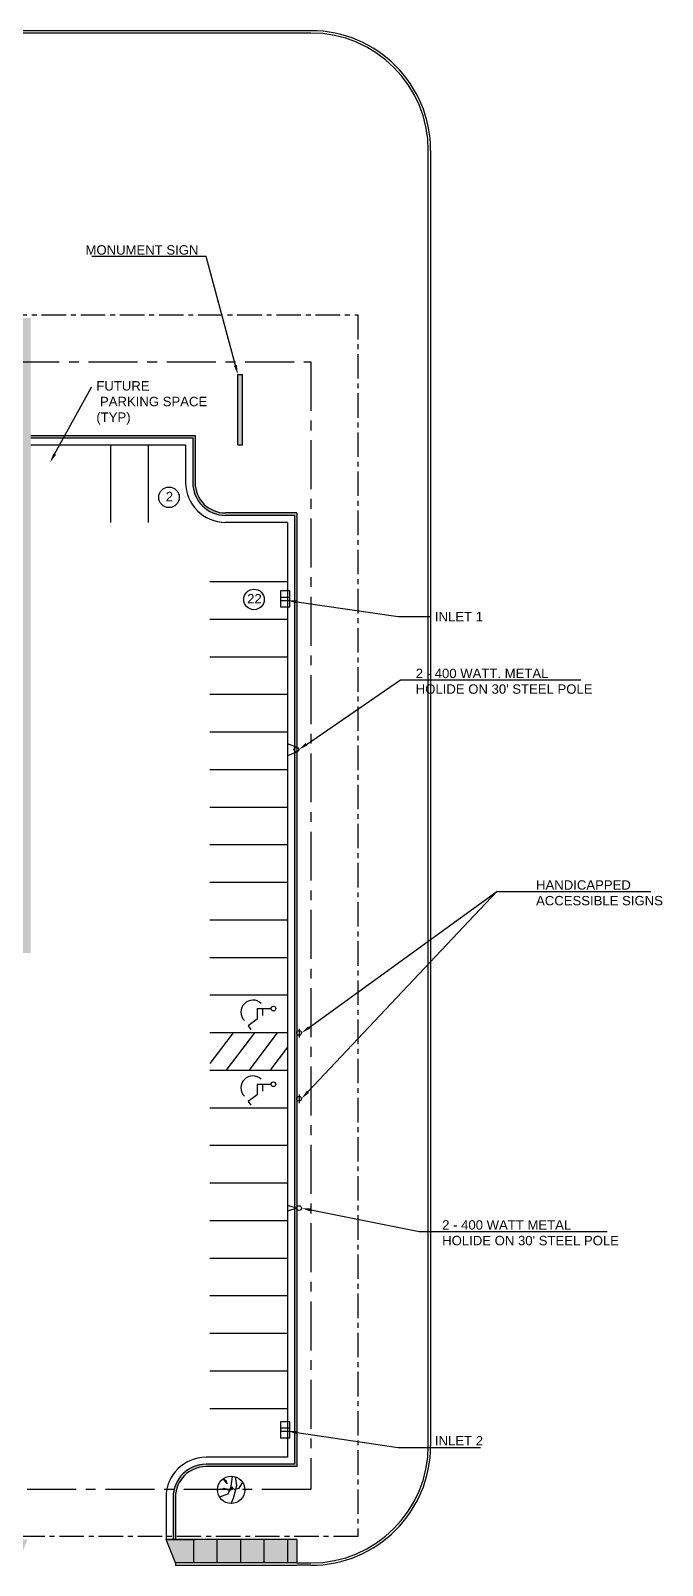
# Model space of a CAD drawing. Header units: inches. Extents: x -5066 to 1706, y -2869 to 1052.
# Drawn here: x 93 to 1706, y -2869 to 1052 of the extents above; entities that cross this region are included whole.
import ezdxf
from ezdxf import colors
from ezdxf.entities.mleader import LeaderData, LeaderLine
from ezdxf.math import Vec2, Vec3

# ---------------------------------------------------------------- set-up
doc = ezdxf.new("R2010")
doc.units = ezdxf.units.IN
doc.header["$MEASUREMENT"] = 0
doc.linetypes.add('CENTER', pattern=[2, 1.25, -0.25, 0.25, -0.25])
doc.linetypes.add('CENTERX2', pattern=[4, 2.5, -0.5, 0.5, -0.5])
for name, color, linetype in [('Comments', 6, 'Continuous'), ('Easement line', 2, 'CENTERX2'), ('Lot Border', 1, 'Continuous'), ('Lot Lines', 7, 'Continuous'), ('Property line', 3, 'CENTER'), ('Sidewalk', 7, 'Continuous'), ('Sidewalk Hatching', 8, 'Continuous'), ('Vegetation', 5, 'Continuous')]:
    doc.layers.add(name, color=color, linetype=linetype)
doc.styles.get("Standard").update_dxf_attribs({"font": 'arial.ttf'})

msp = doc.modelspace()

# ---------------------------------------------------------------- hatches: boundary and pattern name
at = {"layer": 'Lot Border'}
h = msp.add_hatch(color=256, dxfattribs=at)
h.dxf.hatch_style = 1
h.paths.add_polyline_path([(512.5, 17.5), (180, 17.5), (176.7, 11.5), (506.5, 11.5), (506.5, -99.3), (512.5, -99.3)])
h.paths.add_polyline_path([(180, 17.5), (92.5, 17.5), (92.5, 11.5), (176.7, 11.5)])
h = msp.add_hatch(color=256, dxfattribs=at)
h.dxf.hatch_style = 1
h.paths.add_polyline_path([(512.5, -102.5), (512.5, -99.8), (506.5, -99.8), (506.5, -102.5, 0.414214), (590.5, -186.5), (766.5, -186.5), (766.5, -471.5), (772.5, -471.5), (772.5, -180.5), (590.5, -180.5, -0.414214)])
h = msp.add_hatch(color=256, dxfattribs=at)
h.dxf.hatch_style = 1
h.paths.add_polyline_path([(772.5, -471.5), (766.5, -471.5), (766.5, -842.5), (772.5, -842.5)])
h = msp.add_hatch(color=256, dxfattribs=at)
h.dxf.hatch_style = 1
h.paths.add_polyline_path([(772.5, -842.5), (766.5, -842.5), (766.5, -1217), (772.5, -1217)])
h = msp.add_hatch(color=256, dxfattribs=at)
h.dxf.hatch_style = 1
h.paths.add_polyline_path([(772.5, -1217), (766.5, -1217), (766.5, -1591.5), (772.5, -1591.5)])
h = msp.add_hatch(color=256, dxfattribs=at)
h.dxf.hatch_style = 1
h.paths.add_polyline_path([(772.5, -1591.5), (766.5, -1591.5), (766.5, -1956.2), (772.5, -1956.2)])
h = msp.add_hatch(color=256, dxfattribs=at)
h.dxf.hatch_style = 1
h.paths.add_polyline_path([(772.5, -1956.2), (766.5, -1956.2), (766.5, -2315.9), (772.5, -2315.9)])
h = msp.add_hatch(color=256, dxfattribs=at)
h.dxf.hatch_style = 1
h.paths.add_polyline_path([(772.5, -2315.6), (766.5, -2315.6), (766.5, -2431.4), (772.5, -2431.4)])
h = msp.add_hatch(color=256, dxfattribs=at)
h.dxf.hatch_style = 1
h.paths.add_polyline_path([(772.5, -2431.4), (766.5, -2431.4), (766.5, -2610.5), (540.5, -2610.5, 0.34543), (458.9, -2674.5), (465.1, -2674.5, -0.340149), (540.5, -2616.5), (564.5, -2616.5), (772.5, -2616.5)])
h = msp.add_hatch(color=256, dxfattribs=at)
h.dxf.hatch_style = 1
h.paths.add_polyline_path([(462.5, -2794.5), (456.5, -2794.5), (456.5, -2802.5), (462.5, -2802.5)])
h.paths.add_polyline_path([(462.5, -2694.5, -0.064918), (465.1, -2674.5), (458.8, -2674.5, 0.058881), (456.5, -2694.1), (456.5, -2794.5), (462.5, -2794.5)])
at = {"layer": 'Sidewalk'}
h = msp.add_hatch(color=256, dxfattribs=at)
h.dxf.hatch_style = 1
h.paths.add_polyline_path([(633.8, 173.5), (621.8, 173.5), (621.8, -6.5), (633.8, -6.5)])
at = {"layer": 'Sidewalk Hatching'}
h = msp.add_hatch(dxfattribs=at)
h.set_pattern_fill('AR-CONC', color=256, scale=5)
h.set_pattern_definition([(50, (0, 0), (35.863, -3.1376), [3.75, -41.25]), (355, (0, 0), (-6.93757, 37.6096), [3, -33]), (100.4514, (2.99, -0.26), (28.92544, 34.472), [3.187, -35.0571]), (46.1842, (0, 10), (53.36207, -8.27596), [5.625, -61.875]), (96.6356, (4.447, 9.31), (46.7331, 48.7059), [4.7805, -52.5857]), (351.1842, (0, 10), (46.7331, 48.7059), [4.5, -49.5]), (21, (5, 7.5), (29.84535, -20.13094), [3.75, -41.25]), (326, (5, 7.5), (12.16577, 36.2575), [3, -33]), (71.4514, (7.487, 5.822), (42.01112, 16.12656), [3.187, -35.0571]), (37.5, (0, 0), (0.607993, 16.644693), [0, -32.6, 0, -33.5, 0, -33.125]), (7.5, (0, 0), (13.15348, 19.72059), [0, -19.1, 0, -31.85, 0, -12.625]), (327.5, (-11.15, 0), (26.69112, -1.127744), [0, -12.5, 0, -39, 0, -51.75]), (317.5, (-16.15, 0), (29.15931, 5.00525), [0, -16.25, 0, -25.9, 0, -36.75])])
h.paths.add_polyline_path([(-1689.5, -2802.5), (-1749.5, -2802.5), (-1749.5, -2862.5), (-1689.5, -2862.5)])
h.paths.add_polyline_path([(-1629.5, -2802.5), (-1689.5, -2802.5), (-1689.5, -2862.5), (-1629.5, -2862.5)])
h.paths.add_polyline_path([(-1569.5, -2802.5), (-1629.5, -2802.5), (-1629.5, -2862.5), (-1569.5, -2862.5)])
h.paths.add_polyline_path([(-1509.5, -2802.5), (-1569.5, -2802.5), (-1569.5, -2862.5), (-1509.5, -2862.5)])
h.paths.add_polyline_path([(-1449.5, -2802.5), (-1509.5, -2802.5), (-1509.5, -2862.5), (-1449.5, -2862.5)])
h.paths.add_polyline_path([(-1389.5, -2802.5), (-1449.5, -2802.5), (-1449.5, -2862.5), (-1389.5, -2862.5)])
h.paths.add_polyline_path([(-1329.5, -2802.5), (-1389.5, -2802.5), (-1389.5, -2862.5), (-1329.5, -2862.5)])
h.paths.add_polyline_path([(-1269.5, -2802.5), (-1329.5, -2802.5), (-1329.5, -2862.5), (-1269.5, -2862.5)])
h.paths.add_polyline_path([(-1221, -2802.5), (-1269.5, -2802.5), (-1269.5, -2862.5), (-1221, -2862.5)])
h.paths.add_polyline_path([(-1161, -2802.5), (-1221, -2802.5), (-1221, -2862.5), (-1161, -2862.5)])
h.paths.add_polyline_path([(-1101, -2802.5), (-1161, -2802.5), (-1161, -2862.5), (-1101, -2862.5)])
h.paths.add_polyline_path([(-1041, -2802.5), (-1101, -2802.5), (-1101, -2862.5), (-1041, -2862.5)])
h.paths.add_polyline_path([(-981, -2802.5), (-1041, -2802.5), (-1041, -2862.5), (-981, -2862.5)])
h.paths.add_polyline_path([(-906.5, -2802.5), (-981, -2802.5), (-981, -2862.5), (-930.5, -2862.5)])
h.paths.add_polyline_path([(-495.5, -2802.5), (-558.5, -2802.5), (-540.5, -2862.5), (-495.5, -2862.5)])
h.paths.add_polyline_path([(-435.5, -2802.5), (-495.5, -2802.5), (-495.5, -2862.5), (-435.5, -2862.5)])
h.paths.add_polyline_path([(-375.5, -2802.5), (-435.5, -2802.5), (-435.5, -2862.5), (-375.5, -2862.5)])
h.paths.add_polyline_path([(-315.5, -2802.5), (-375.5, -2802.5), (-375.5, -2862.5), (-315.5, -2862.5)])
h.paths.add_polyline_path([(-255.5, -2802.5), (-315.5, -2802.5), (-315.5, -2862.5), (-255.5, -2862.5)])
h.paths.add_polyline_path([(-195.5, -2802.5), (-255.5, -2802.5), (-255.5, -2862.5), (-195.5, -2862.5)])
h.paths.add_polyline_path([(-135.5, -2802.5), (-195.5, -2802.5), (-195.5, -2862.5), (-135.5, -2862.5)])
h.paths.add_polyline_path([(-75.5, -2802.5), (-135.5, -2802.5), (-135.5, -2862.5), (-75.5, -2862.5)])
h.paths.add_polyline_path([(-15.5, -2802.5), (-75.5, -2802.5), (-75.5, -2862.5), (-15.5, -2862.5)])
h.paths.add_polyline_path([(33, -2802.5), (-15.5, -2802.5), (-15.5, -2862.5), (33, -2862.5)])
h.paths.add_polyline_path([(84.5, -2802.5), (33, -2802.5), (33, -2862.5), (60.5, -2862.5)])
h.paths.add_polyline_path([(508.5, -2802.5), (438.5, -2802.5), (462.5, -2862.5), (508.5, -2862.5)])
h.paths.add_polyline_path([(568.5, -2802.5), (508.5, -2802.5), (508.5, -2862.5), (568.5, -2862.5)])
h.paths.add_polyline_path([(628.5, -2802.5), (568.5, -2802.5), (568.5, -2862.5), (628.5, -2862.5)])
h.paths.add_polyline_path([(688.5, -2802.5), (628.5, -2802.5), (628.5, -2862.5), (688.5, -2862.5)])
h.paths.add_polyline_path([(748.5, -2802.5), (688.5, -2802.5), (688.5, -2862.5), (748.5, -2862.5)])
h.paths.add_polyline_path([(-189.5, -2744.5), (-249.5, -2744.5), (-249.5, -2802.5), (-195.5, -2802.5), (-189.5, -2802.5)])
h.paths.add_polyline_path([(-189.5, -2684.5), (-249.5, -2684.5), (-249.5, -2744.5), (-189.5, -2744.5)])
h.paths.add_polyline_path([(-189.5, -2624.5), (-249.5, -2624.5), (-249.5, -2684.5), (-189.5, -2684.5)])
h.paths.add_polyline_path([(-189.5, -2564.5), (-249.5, -2564.5), (-249.5, -2616.5), (-249.5, -2624.5), (-189.5, -2624.5), (-189.5, -2616.5)])
h.paths.add_polyline_path([(-189.5, -2504.5), (-249.5, -2504.5), (-249.5, -2564.5), (-189.5, -2564.5)])
h.paths.add_polyline_path([(-189.5, -2444.5), (-249.5, -2444.5), (-249.5, -2504.5), (-189.5, -2504.5)])
h.paths.add_polyline_path([(-189.5, -2384.5), (-249.5, -2384.5), (-249.5, -2444.5), (-189.5, -2444.5)])
h.paths.add_polyline_path([(-189.5, -2324.5), (-249.5, -2324.5), (-249.5, -2384.5), (-189.5, -2384.5)])
h.paths.add_polyline_path([(-189.5, -2264.5), (-249.5, -2264.5), (-249.5, -2324.5), (-189.5, -2324.5)])
h.paths.add_polyline_path([(-189.5, -2204.5), (-249.5, -2204.5), (-249.5, -2264.5), (-189.5, -2264.5)])
h.paths.add_polyline_path([(-189.5, -2144.5), (-249.5, -2144.5), (-249.5, -2204.5), (-189.5, -2204.5)])
h.paths.add_polyline_path([(-189.5, -2084.5), (-249.5, -2084.5), (-249.5, -2144.5), (-189.5, -2144.5)])
h.paths.add_polyline_path([(-189.5, -2024.5), (-249.5, -2024.5), (-249.5, -2084.5), (-189.5, -2084.5)])
h.paths.add_polyline_path([(-189.5, -1964.5), (-249.5, -1964.5), (-249.5, -2024.5), (-189.5, -2024.5)])
h.paths.add_polyline_path([(-189.5, -1904.5), (-249.5, -1904.5), (-249.5, -1964.5), (-189.5, -1964.5)])
h.paths.add_polyline_path([(-189.5, -1844.5), (-249.5, -1844.5), (-249.5, -1904.5), (-189.5, -1904.5)])
h.paths.add_polyline_path([(-189.5, -1784.5), (-249.5, -1784.5), (-249.5, -1844.5), (-189.5, -1844.5)])
h.paths.add_polyline_path([(-189.5, -1724.5), (-249.5, -1724.5), (-249.5, -1784.5), (-189.5, -1784.5)])
h.paths.add_polyline_path([(-189.5, -1664.5), (-249.5, -1664.5), (-249.5, -1724.5), (-189.5, -1724.5)])
h.paths.add_polyline_path([(-189.5, -1604.5), (-249.5, -1604.5), (-249.5, -1664.5), (-189.5, -1664.5)])
h.paths.add_polyline_path([(-189.5, -1544.5), (-249.5, -1544.5), (-249.5, -1604.5), (-189.5, -1604.5)])
h.paths.add_polyline_path([(-189.5, -1484.5), (-249.5, -1484.5), (-249.5, -1544.5), (-189.5, -1544.5)])
h.paths.add_polyline_path([(-189.5, -1424.5), (-249.5, -1424.5), (-249.5, -1484.5), (-189.5, -1484.5)])
h.paths.add_polyline_path([(-189.5, -1364.5), (-249.5, -1364.5), (-249.5, -1424.5), (-189.5, -1424.5)])
h.paths.add_polyline_path([(-267.5, -1244.5), (-309.5, -1244.5), (-309.5, -1304.5), (-267.5, -1304.5)])
h.paths.add_polyline_path([(-207.5, -1244.5), (-267.5, -1244.5), (-267.5, -1304.5), (-207.5, -1304.5)])
h.paths.add_polyline_path([(-147.5, -1244.5), (-207.5, -1244.5), (-207.5, -1304.5), (-147.5, -1304.5)])
h.paths.add_polyline_path([(-189.5, -1304.5), (-207.5, -1304.5), (-249.5, -1304.5), (-249.5, -1364.5), (-189.5, -1364.5)])
h.paths.add_polyline_path([(-87.5, -1244.5), (-147.5, -1244.5), (-147.5, -1304.5), (-129.5, -1304.5), (-123.5, -1304.5), (-105.5, -1304.5), (-87.5, -1304.5)])
h.paths.add_polyline_path([(-27.5, -1244.5), (-87.5, -1244.5), (-87.5, -1304.5), (-27.5, -1304.5)])
h.paths.add_polyline_path([(32.5, -1244.5), (-27.5, -1244.5), (-27.5, -1304.5), (32.5, -1304.5)])
h.paths.add_polyline_path([(92.5, -1244.5), (32.5, -1244.5), (32.5, -1304.5), (92.5, -1304.5)])
h.paths.add_polyline_path([(92.5, -1182.5), (32.5, -1182.5), (32.5, -1244.5), (92.5, -1244.5)])
h.paths.add_polyline_path([(92.5, -1122.5), (32.5, -1122.5), (32.5, -1182.5), (92.5, -1182.5)])
h.paths.add_polyline_path([(92.5, -1062.5), (32.5, -1062.5), (32.5, -1122.5), (92.5, -1122.5)])
h.paths.add_polyline_path([(92.5, -1002.5), (32.5, -1002.5), (32.5, -1062.5), (92.5, -1062.5)])
h.paths.add_polyline_path([(92.5, -942.5), (32.5, -942.5), (32.5, -1002.5), (92.5, -1002.5)])
h.paths.add_polyline_path([(92.5, -882.5), (32.5, -882.5), (32.5, -942.5), (92.5, -942.5)])
h.paths.add_polyline_path([(92.5, -822.5), (32.5, -822.5), (32.5, -882.5), (92.5, -882.5)])
h.paths.add_polyline_path([(92.5, -762.5), (32.5, -762.5), (32.5, -822.5), (92.5, -822.5)])
h.paths.add_polyline_path([(92.5, -702.5), (32.5, -702.5), (32.5, -762.5), (92.5, -762.5)])
h.paths.add_polyline_path([(92.5, -642.5), (32.5, -642.5), (32.5, -702.5), (92.5, -702.5)])
h.paths.add_polyline_path([(92.5, -582.5), (32.5, -582.5), (32.5, -642.5), (92.5, -642.5)])
h.paths.add_polyline_path([(92.5, -522.5), (32.5, -522.5), (32.5, -582.5), (92.5, -582.5)])
h.paths.add_polyline_path([(92.5, -462.5), (32.5, -462.5), (32.5, -522.5), (92.5, -522.5)])
h.paths.add_polyline_path([(92.5, -402.5), (32.5, -402.5), (32.5, -462.5), (92.5, -462.5)])
h.paths.add_polyline_path([(92.5, -342.5), (32.5, -342.5), (32.5, -402.5), (92.5, -402.5)])
h.paths.add_polyline_path([(92.5, -222.5), (32.5, -222.5), (32.5, -282.5), (92.5, -282.5)])
h.paths.add_polyline_path([(92.5, -282.5), (32.5, -282.5), (32.5, -342.5), (92.5, -342.5)])
h.paths.add_polyline_path([(92.5, -162.5), (32.5, -162.5), (32.5, -222.5), (92.5, -222.5)])
h.paths.add_polyline_path([(92.5, -102.5), (32.5, -102.5), (32.5, -162.5), (92.5, -162.5)])
h.paths.add_polyline_path([(92.5, -42.5), (32.5, -42.5), (32.5, -102.5), (92.5, -102.5)])
h.paths.add_polyline_path([(92.5, 17.5), (32.5, 17.5), (32.5, -42.5), (92.5, -42.5)])
h.paths.add_polyline_path([(92.5, 77.5), (32.5, 77.5), (32.5, 17.5), (92.5, 17.5)])
h.paths.add_polyline_path([(92.5, 137.5), (32.5, 137.5), (32.5, 77.5), (92.5, 77.5)])
h.paths.add_polyline_path([(92.5, 197.5), (32.5, 197.5), (32.5, 137.5), (92.5, 137.5)])
h.paths.add_polyline_path([(92.5, 257.5), (32.5, 257.5), (32.5, 197.5), (92.5, 197.5)])
h.paths.add_polyline_path([(92.5, 317.5), (32.5, 317.5), (32.5, 257.5), (92.5, 257.5)])
h.paths.add_polyline_path([(772.5, -2862.5), (772.5, -2802.5), (748.5, -2802.5), (748.5, -2862.5)])

# ---------------------------------------------------------------- linework, layer by layer
at = {"layer": 'Comments'}
for p, q in [((771.3, -778.9), (748.5, -770.5)), ((771.3, -791), (748.5, -800.6)), ((778.5, -1497.8), (778.5, -1520.1)), ((778.5, -1665.8), (778.5, -1688.2)), ((772.5, -1956.2), (748.5, -1949.1)), ((772.5, -1956.2), (748.5, -1964))]:
    msp.add_line(p, q, dxfattribs=at)
for points in [[(730.8, -403.6), (754.8, -403.6), (754.8, -379.6), (730.8, -379.6)], [(730.8, -420.5), (754.8, -420.5), (754.8, -396.5), (730.8, -396.5)], [(730.8, -2525.6), (754.8, -2525.6), (754.8, -2501.6), (730.8, -2501.6)], [(730.8, -2542.5), (754.8, -2542.5), (754.8, -2518.5), (730.8, -2518.5)]]:
    msp.add_lwpolyline(points, close=True, dxfattribs=at)
for centre, radius in [((445.9, -140.5), 26.2), ((663.1, -401.3), 26.2), ((771.3, -785), 6.05), ((778.5, -1508.5), 6), ((778.5, -1676.6), 6), ((778.5, -1956.2), 6)]:
    msp.add_circle(centre, radius, dxfattribs=at)
at = {"layer": 'Easement line', "ltscale": 50}
for p, q in [((-4759.5, 205.5), (808.5, 205.5)), ((808.5, 205.5), (808.5, -2674.5)), ((808.5, -2674.5), (-4759.5, -2674.5))]:
    msp.add_line(p, q, dxfattribs=at)
at = {"layer": 'Lot Border'}
for p, q in [((92.5, 17.5), (512.5, 17.5)), ((92.5, 11.5), (506.5, 11.5)), ((506.5, 11.5), (506.5, -102.5)), ((512.5, 17.5), (512.5, -102.5)), ((92.5, -6.5), (488.5, -6.5)), ((488.5, -6.5), (488.5, -102.5)), ((488.5, -102.5), (488.5, -102.5)), ((506.5, -102.5), (506.5, -102.5)), ((512.5, -102.5), (512.5, -102.5)), ((590.5, -180.5), (590.5, -180.5)), ((772.5, -180.5), (590.5, -180.5)), ((590.5, -186.5), (590.5, -186.5)), ((766.5, -186.5), (590.5, -186.5)), ((766.5, -186.5), (766.5, -2610.5)), ((772.5, -180.5), (772.5, -2616.5)), ((590.5, -204.5), (590.5, -204.5)), ((748.5, -204.5), (590.5, -204.5)), ((748.5, -204.5), (748.5, -2592.5)), ((748.5, -2592.5), (540.5, -2592.5)), ((766.5, -2610.5), (540.5, -2610.5)), ((564.5, -2616.5), (540.5, -2616.5)), ((772.5, -2616.5), (564.5, -2616.5)), ((438.5, -2694.5), (438.5, -2802.5)), ((456.5, -2694.5), (456.5, -2802.5)), ((462.5, -2694.5), (462.5, -2802.5)), ((462.5, -2694.5), (462.5, -2694.5))]:
    msp.add_line(p, q, dxfattribs=at)
for centre, radius, start, end in [((590.5, -102.5), 102, 180, 270), ((590.5, -102.5), 84, 180, 270), ((590.5, -102.5), 78, 180, 270), ((540.5, -2694.5), 102, 90, 180), ((540.5, -2694.5), 84, 90, 180), ((540.5, -2694.5), 78, 90, 180)]:
    msp.add_arc(centre, radius, start, end, dxfattribs=at)
at = {"layer": 'Lot Lines'}
for p, q in [((748.5, -356.5), (550.5, -356.5)), ((748.5, -452.5), (550.5, -452.5)), ((748.5, -548.5), (550.5, -548.5)), ((748.5, -644.5), (550.5, -644.5)), ((748.5, -740.5), (550.5, -740.5)), ((748.5, -836.5), (550.5, -836.5)), ((748.5, -932.5), (550.5, -932.5)), ((748.5, -1028.5), (550.5, -1028.5)), ((748.5, -1124.5), (550.5, -1124.5)), ((748.5, -1220.5), (550.5, -1220.5)), ((748.5, -1316.5), (550.5, -1316.5)), ((748.5, -1412.5), (550.5, -1412.5)), ((671.6, -1446.4), (706.9, -1446.4)), ((671.6, -1446.4), (671.6, -1473.3)), ((685.2, -1446.4), (685.2, -1463.7)), ((671.6, -1473.3), (647.8, -1490.1)), ((748.5, -1508.5), (550.5, -1508.5)), ((609.8, -1508.5), (550.5, -1586.5)), ((664.4, -1508.5), (591.4, -1604.5)), ((647.8, -1490.1), (655.3, -1499.7)), ((722.4, -1508.5), (649.5, -1604.5)), ((748.5, -1545.3), (703.6, -1604.5)), ((748.5, -1604.5), (550.5, -1604.5)), ((671.6, -1639.8), (706.9, -1639.8)), ((671.6, -1639.8), (671.6, -1666.7)), ((685.2, -1639.8), (685.2, -1657.2)), ((671.6, -1666.7), (647.8, -1683.6)), ((647.8, -1683.6), (655.3, -1693.1)), ((748.5, -1700.5), (550.5, -1700.5)), ((748.5, -1796.5), (550.5, -1796.5)), ((748.5, -1892.5), (550.5, -1892.5)), ((748.5, -1988.5), (550.5, -1988.5)), ((748.5, -2084.5), (550.5, -2084.5)), ((748.5, -2180.5), (550.5, -2180.5)), ((748.5, -2276.5), (550.5, -2276.5)), ((748.5, -2372.5), (550.5, -2372.5)), ((748.5, -2468.5), (550.5, -2468.5))]:
    msp.add_line(p, q, dxfattribs=at)
for centre in [(712.9, -1446.4), (712.9, -1639.8)]:
    msp.add_circle(centre, 6, dxfattribs=at)
for centre in [(660.2, -1455.4), (660.2, -1648.8)]:
    msp.add_arc(centre, 30.6, 45.2595, 225.2595, dxfattribs=at)
at = {"layer": 'Property line', "ltscale": 50}
for p, q in [((-4879.5, 325.5), (928.5, 325.5)), ((928.5, 325.5), (928.5, -2794.5)), ((928.5, -2794.5), (-4879.5, -2794.5))]:
    msp.add_line(p, q, dxfattribs=at)
at = {"layer": 'Sidewalk'}
for p, q in [((808.5, 1051.5), (-4759.5, 1051.5)), ((808.5, 1045.5), (-4759.5, 1045.5)), ((1108.5, -2562.5), (1108.5, 745.5)), ((1114.5, 745.5), (1114.5, -2562.5)), ((621.8, -6.5), (621.8, 173.5)), ((621.8, 173.5), (633.8, 173.5)), ((633.8, -6.5), (633.8, 173.5)), ((296.5, -6.5), (296.5, -204.5)), ((392.5, -6.5), (392.5, -204.5)), ((621.8, -6.5), (633.8, -6.5)), ((438.5, -2802.5), (512.5, -2802.5)), ((772.5, -2802.5), (438.5, -2802.5)), ((462.5, -2862.5), (438.5, -2802.5)), ((508.5, -2802.5), (508.5, -2862.5)), ((772.5, -2802.5), (512.5, -2802.5)), ((568.5, -2802.5), (568.5, -2862.5)), ((628.5, -2802.5), (628.5, -2862.5)), ((688.5, -2802.5), (688.5, -2862.5)), ((748.5, -2802.5), (748.5, -2862.5)), ((772.5, -2802.5), (772.5, -2862.5)), ((772.5, -2862.5), (462.5, -2862.5)), ((462.5, -2862.5), (462.5, -2868.5)), ((462.5, -2868.5), (772.5, -2868.5)), ((772.5, -2862.5), (808.5, -2862.5)), ((808.5, -2868.5), (772.5, -2868.5))]:
    msp.add_line(p, q, dxfattribs=at)
for centre, radius, start, end in [((808.5, 745.5), 306, 0, 90), ((808.5, 745.5), 300, 0, 90), ((808.5, -2562.5), 300, 270, 0), ((808.5, -2562.5), 306, 270, 0)]:
    msp.add_arc(centre, radius, start, end, dxfattribs=at)
at = {"layer": 'Vegetation'}
for p, q in [((583.9, -2648.5), (589.5, -2654.8)), ((585.8, -2647.2), (591.8, -2653)), ((589.5, -2654.8), (593.5, -2660.6)), ((591.8, -2653), (593.5, -2659.5)), ((593.5, -2659.5), (593.5, -2660.6)), ((605.1, -2667.6), (608.5, -2641.3)), ((611, -2696.8), (619.2, -2664.5)), ((619.2, -2664.5), (615.5, -2642.8)), ((625, -2671.2), (632.2, -2660.3)), ((632.2, -2660.3), (633.8, -2656.3)), ((570, -2675.5), (578.5, -2673)), ((574.9, -2693.7), (596.7, -2685.7)), ((578.5, -2673), (582.7, -2674.3)), ((582.7, -2674.3), (585.8, -2671.4)), ((585.8, -2671.4), (592.4, -2672.8)), ((592.4, -2672.8), (598.8, -2676.7)), ((596.7, -2685.7), (605.1, -2667.6)), ((598.8, -2676.7), (604.2, -2675.6)), ((604.2, -2675.6), (608.9, -2667.8)), ((604.9, -2710.4), (611, -2696.8)), ((607.2, -2671.1), (612.1, -2674.1)), ((612.1, -2674.1), (617.1, -2673.1)), ((617.1, -2673.1), (625, -2671.2))]:
    msp.add_line(p, q, dxfattribs=at)
msp.add_circle((604.9, -2675.5), 34.9, dxfattribs=at)

# ---------------------------------------------------------------- texts
at = {"layer": 'Comments', "char_height": 24, "attachment_point": 1}
for s, insert in [(' 2', (428.4, -126.5)), ('22', (645.6, -387.3))]:
    msp.add_mtext_dynamic_manual_height_columns(s, width=64.632, gutter_width=1, heights=[0], dxfattribs=dict(at, insert=insert))

# ---------------------------------------------------------------- leaders
at = {"layer": 'Comments'}
ml = msp.add_multileader_mtext('Standard', dxfattribs=at)
ml.set_content('MONUMENT SIGN', color=256)
ml.set_leader_properties()
ml.build(insert=Vec2(0, 0))
ml.multileader.update_dxf_attribs({"text_left_attachment_type": 6, "text_right_attachment_type": 6, "dogleg_length": 0.36, "arrow_head_size": 24})
ctx = ml.context
ctx.base_point, ctx.char_height, ctx.arrow_head_size, ctx.landing_gap_size, ctx.plane_origin = Vec3(225.7, 474.7), 24, 24, 12, Vec3(621.8, 173.5)
ctx.left_attachment, ctx.right_attachment, ctx.text_align_type = 6, 6, 2
notes = []
notes.append((ctx, [(0, (1, 1, 0), (541.1, 474.7), (-1, 0), 7.87, [(0, [(621.8, 173.5), (541.1, 474.7)], 0, [])])]))
ctx.mtext.insert, ctx.mtext.alignment, ctx.mtext.flow_direction = Vec3(521.2, 503.5), 3, 5
ml = msp.add_multileader_mtext('Standard', dxfattribs=at)
ml.set_content('FUTURE\\P PARKING SPACE \\P(TYP)', color=256)
ml.set_leader_properties()
ml.build(insert=Vec2(0, 0))
ml.multileader.update_dxf_attribs({"dogleg_length": 0.36, "arrow_head_size": 24})
ctx = ml.context
ctx.base_point, ctx.char_height, ctx.arrow_head_size, ctx.landing_gap_size, ctx.plane_origin = Vec3(248.3, 140.8), 24, 24, 12, Vec3(142.1, -51.2)
notes.append((ctx, [(0, (1, 1, 0), (248, 140.8), (1, 0), 0.36, [(0, [(142.1, -51.2)], 0, [])])]))
ctx.mtext.insert, ctx.mtext.flow_direction = Vec3(260.3, 156.3), 5
ml = msp.add_multileader_mtext('Standard', dxfattribs=at)
ml.set_content('INLET 1', color=256)
ml.set_leader_properties()
ml.build(insert=Vec2(0, 0))
ml.multileader.update_dxf_attribs({"dogleg_length": 0.36, "arrow_head_size": 24})
ctx = ml.context
ctx.base_point, ctx.char_height, ctx.arrow_head_size, ctx.landing_gap_size, ctx.plane_origin = Vec3(1113.4, -445.2), 24, 24, 12, Vec3(748.5, -403.6)
notes.append((ctx, [(0, (1, 1, 0), (1113, -445.2), (1, 0), 0.36, [(0, [(748.5, -403.6), (1031.3, -445.2)], 0, [])])]))
ctx.mtext.insert, ctx.mtext.flow_direction = Vec3(1125.4, -433.2), 5
ml = msp.add_multileader_mtext('Standard', dxfattribs=at)
ml.set_content("2 - 400 WATT. METAL \\PHOLIDE ON 30' STEEL POLE", color=256)
ml.set_leader_properties()
ml.build(insert=Vec2(0, 0))
ml.multileader.update_dxf_attribs({"text_left_attachment_type": 6, "text_right_attachment_type": 6, "dogleg_length": 0.36, "arrow_head_size": 24})
ctx = ml.context
ctx.base_point, ctx.char_height, ctx.arrow_head_size, ctx.landing_gap_size, ctx.plane_origin = Vec3(1064.4, -607), 24, 24, 12, Vec3(777.3, -785)
ctx.left_attachment, ctx.right_attachment = 6, 6
notes.append((ctx, [(0, (1, 1, 0), (1064.1, -607), (1, 0), 0.36, [(0, [(777.3, -785), (1037.2, -607)], 0, [])])]))
ctx.mtext.insert, ctx.mtext.flow_direction = Vec3(1076.4, -578.2), 5
ml = msp.add_multileader_mtext('Standard', dxfattribs=at)
ml.set_content('HANDICAPPED\\PACCESSIBLE SIGNS', color=256)
ml.set_leader_properties()
ml.build(insert=Vec2(0, 0))
ml.multileader.update_dxf_attribs({"text_left_attachment_type": 6, "text_right_attachment_type": 6, "dogleg_length": 0.36, "arrow_head_size": 24})
ctx = ml.context
ctx.base_point, ctx.char_height, ctx.arrow_head_size, ctx.landing_gap_size, ctx.plane_origin = Vec3(1371.8, -1147.5), 24, 24, 12, Vec3(784.5, -1508.5)
ctx.left_attachment, ctx.right_attachment = 6, 6
notes.append((ctx, [(0, (1, 1, 0), (1371.4, -1147.5), (1, 0), 0.36, [(0, [(784.5, -1508.5), (1283.4, -1147.5)], 0, [])])]))
ctx.mtext.insert, ctx.mtext.flow_direction = Vec3(1383.8, -1118.7), 5
ml = msp.add_multileader_mtext('Standard', dxfattribs=at)
ml.set_content('', color=256)
ml.set_leader_properties()
ml.build(insert=Vec2(0, 0))
ml.multileader.update_dxf_attribs({"text_left_attachment_type": 6, "text_right_attachment_type": 6, "dogleg_length": 0.36, "arrow_head_size": 24})
ctx = ml.context
ctx.base_point, ctx.char_height, ctx.arrow_head_size, ctx.landing_gap_size, ctx.plane_origin = Vec3(1371.8, -1147.5), 24, 24, 12, Vec3(784.5, -1676.6)
ctx.left_attachment, ctx.right_attachment = 6, 6
notes.append((ctx, [(0, (1, 1, 0), (1371.4, -1147.5), (1, 0), 0.36, [(0, [(784.5, -1676.6), (1283.4, -1147.5)], 0, [])])]))
ctx.mtext.insert, ctx.mtext.flow_direction = Vec3(1383.8, -1123.5), 5
ml = msp.add_multileader_mtext('Standard', dxfattribs=at)
ml.set_content("2 - 400 WATT METAL\\PHOLIDE ON 30' STEEL POLE", color=256)
ml.set_leader_properties()
ml.build(insert=Vec2(0, 0))
ml.multileader.update_dxf_attribs({"text_left_attachment_type": 6, "text_right_attachment_type": 6, "dogleg_length": 0.36, "arrow_head_size": 24})
ctx = ml.context
ctx.base_point, ctx.char_height, ctx.arrow_head_size, ctx.landing_gap_size, ctx.plane_origin = Vec3(1131.9, -2015.8), 24, 24, 12, Vec3(784.5, -1956.2)
ctx.left_attachment, ctx.right_attachment = 6, 6
notes.append((ctx, [(0, (1, 1, 0), (1131.5, -2015.8), (1, 0), 0.36, [(0, [(784.5, -1956.2), (1084.8, -2015.8)], 0, [])])]))
ctx.mtext.insert, ctx.mtext.flow_direction = Vec3(1143.9, -1987), 5
ml = msp.add_multileader_mtext('Standard', dxfattribs=at)
ml.set_content('INLET 2', color=256)
ml.set_leader_properties()
ml.build(insert=Vec2(0, 0))
ml.multileader.update_dxf_attribs({"text_left_attachment_type": 6, "text_right_attachment_type": 6, "dogleg_length": 0.36, "arrow_head_size": 24})
ctx = ml.context
ctx.base_point, ctx.char_height, ctx.arrow_head_size, ctx.landing_gap_size, ctx.plane_origin = Vec3(1113.4, -2567.2), 24, 24, 12, Vec3(748.5, -2525.6)
ctx.left_attachment, ctx.right_attachment = 6, 6
notes.append((ctx, [(0, (1, 1, 0), (1113, -2567.2), (1, 0), 0.36, [(0, [(748.5, -2525.6), (1031.3, -2567.2)], 0, [])])]))
ctx.mtext.insert, ctx.mtext.flow_direction = Vec3(1125.4, -2538.4), 5
for ctx, leaders in notes:
    for number, flags, end, landing, length, lines in leaders:
        leader = LeaderData()
        leader.index, (leader.has_last_leader_line, leader.has_dogleg_vector, leader.attachment_direction) = number, flags
        leader.last_leader_point, leader.dogleg_vector, leader.dogleg_length = Vec3(end), Vec3(landing), length
        for number, points, colour, breaks in lines:
            line = LeaderLine()
            line.index, line.vertices, line.color, line.breaks = number, Vec3.list(points), colors.encode_raw_color(colour), breaks
            leader.lines.append(line)
        ctx.leaders.append(leader)

doc.saveas('drawing.dxf')
